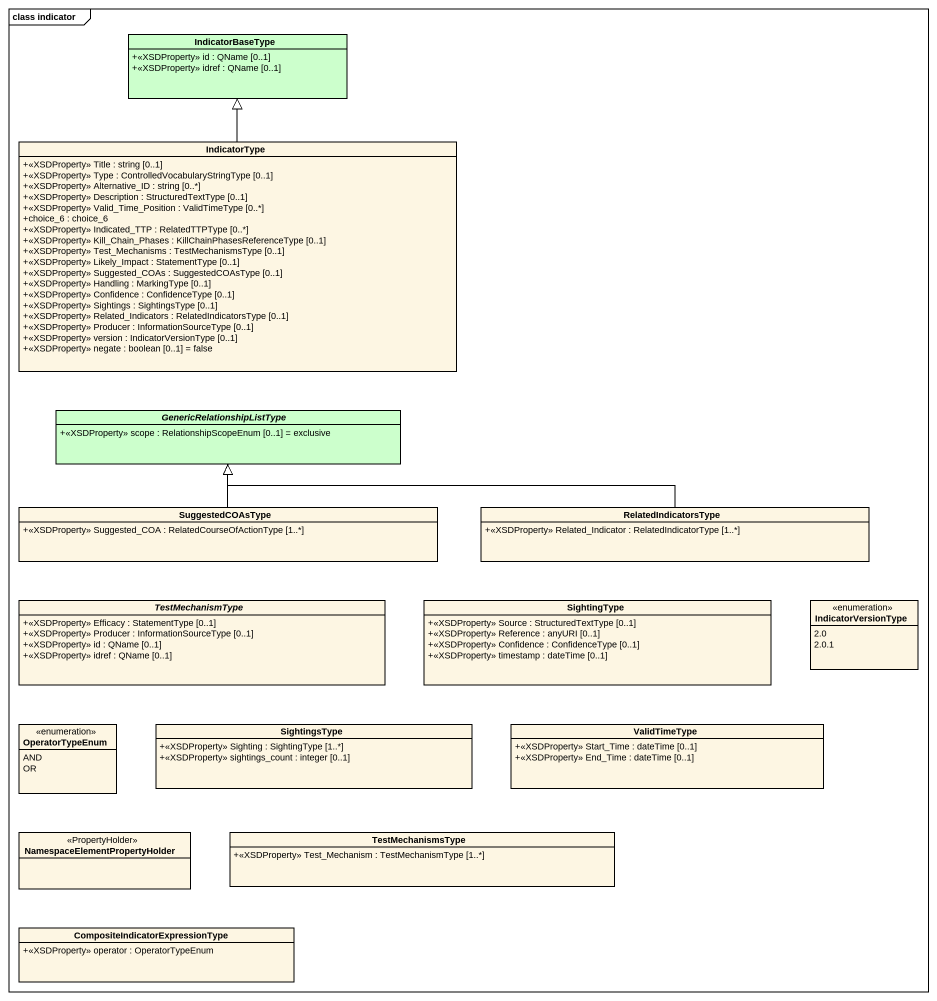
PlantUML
@startuml
mainframe class indicator
hide circle
hide empty members
skinparam classAttributeIconSize 0
class IndicatorBaseType #CCFFCC {
  +<<XSDProperty>> id : QName [0..1]
  +<<XSDProperty>> idref : QName [0..1]
}
class IndicatorType {
  +<<XSDProperty>> Title : string [0..1]
  +<<XSDProperty>> Type : ControlledVocabularyStringType [0..1]
  +<<XSDProperty>> Alternative_ID : string [0..*]
  +<<XSDProperty>> Description : StructuredTextType [0..1]
  +<<XSDProperty>> Valid_Time_Position : ValidTimeType [0..*]
  +choice_6 : choice_6
  +<<XSDProperty>> Indicated_TTP : RelatedTTPType [0..*]
  +<<XSDProperty>> Kill_Chain_Phases : KillChainPhasesReferenceType [0..1]
  +<<XSDProperty>> Test_Mechanisms : TestMechanismsType [0..1]
  +<<XSDProperty>> Likely_Impact : StatementType [0..1]
  +<<XSDProperty>> Suggested_COAs : SuggestedCOAsType [0..1]
  +<<XSDProperty>> Handling : MarkingType [0..1]
  +<<XSDProperty>> Confidence : ConfidenceType [0..1]
  +<<XSDProperty>> Sightings : SightingsType [0..1]
  +<<XSDProperty>> Related_Indicators : RelatedIndicatorsType [0..1]
  +<<XSDProperty>> Producer : InformationSourceType [0..1]
  +<<XSDProperty>> version : IndicatorVersionType [0..1]
  +<<XSDProperty>> negate : boolean [0..1] = false
}
abstract class GenericRelationshipListType #CCFFCC {
  +<<XSDProperty>> scope : RelationshipScopeEnum [0..1] = exclusive
}
class SuggestedCOAsType {
  +<<XSDProperty>> Suggested_COA : RelatedCourseOfActionType [1..*]
}
class RelatedIndicatorsType {
  +<<XSDProperty>> Related_Indicator : RelatedIndicatorType [1..*]
}
abstract class TestMechanismType {
  +<<XSDProperty>> Efficacy : StatementType [0..1]
  +<<XSDProperty>> Producer : InformationSourceType [0..1]
  +<<XSDProperty>> id : QName [0..1]
  +<<XSDProperty>> idref : QName [0..1]
}
class SightingType {
  +<<XSDProperty>> Source : StructuredTextType [0..1]
  +<<XSDProperty>> Reference : anyURI [0..1]
  +<<XSDProperty>> Confidence : ConfidenceType [0..1]
  +<<XSDProperty>> timestamp : dateTime [0..1]
}
enum IndicatorVersionType {
  2.0
  2.0.1
}
enum OperatorTypeEnum {
  AND
  OR
}
class SightingsType {
  +<<XSDProperty>> Sighting : SightingType [1..*]
  +<<XSDProperty>> sightings_count : integer [0..1]
}
class ValidTimeType {
  +<<XSDProperty>> Start_Time : dateTime [0..1]
  +<<XSDProperty>> End_Time : dateTime [0..1]
}
class "NamespaceElementPropertyHolder" as NamespaceElementPropertyHold <<PropertyHolder>>
class TestMechanismsType {
  +<<XSDProperty>> Test_Mechanism : TestMechanismType [1..*]
}
class "CompositeIndicatorExpressionType" as CompositeIndicatorExpression {
  +<<XSDProperty>> operator : OperatorTypeEnum
}
IndicatorType -up-|> IndicatorBaseType
SuggestedCOAsType -up-|> GenericRelationshipListType
RelatedIndicatorsType -left-|> GenericRelationshipListType
@enduml
